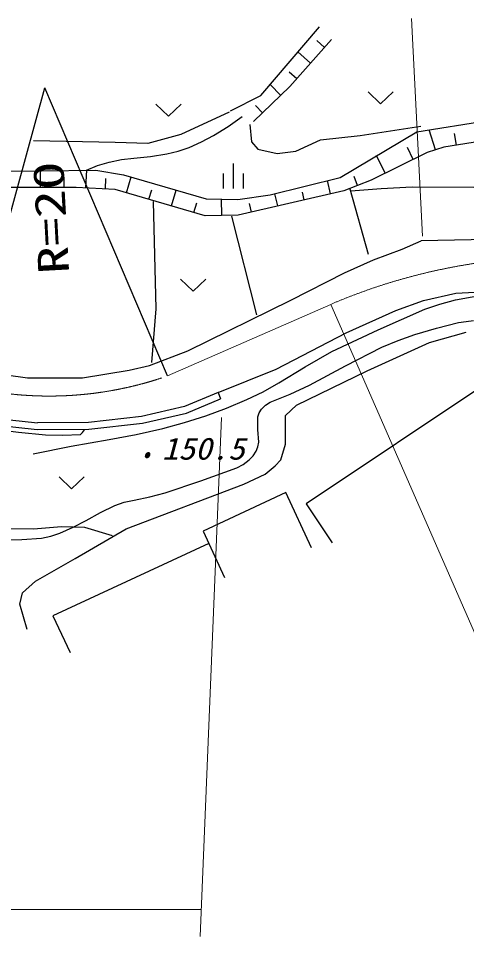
# Model space of a CAD drawing. Units: millimetres, scale not verified. Extents: x 40000 to 680000, y 20000 to 380000.
# Drawn here: x 215751 to 242499, y 254507 to 309345 of the extents above; entities that cross this region are included whole.
import ezdxf
from ezdxf.enums import TextEntityAlignment as Align

# ---------------------------------------------------------------- set-up
doc = ezdxf.new("R2010")
doc.units = ezdxf.units.MM
doc.header["$LTSCALE"] = 1000
doc.linetypes.add('CHAIN', pattern=[18.5, 12, -1.5, 3.5, -1.5])
for name, color, linetype, lineweight in [('M-BGD', 7, 'Continuous', 25), ('M-BGD-HTXT', 7, 'Continuous', 13), ('M-BMK', 2, 'CHAIN', 13)]:
    doc.layers.add(name, color=color, linetype=linetype, lineweight=lineweight)
doc.styles.add('ＭＳ ゴシック', font='')
doc.styles.get('ＭＳ ゴシック').set_extended_font_data('MS Gothic')

# ---------------------------------------------------------------- blocks, each defined once
blk = doc.blocks.new('BUHIN46')
at = {"color": 7, "linetype": 'Continuous', "lineweight": 25}
blk.add_lwpolyline([(-71, -827), (330, 123), (-596, 578)], dxfattribs=at)
blk = doc.blocks.new('BUHIN48')
at = {"color": 7, "linetype": 'Continuous', "lineweight": 25}
for p, q in [((-354, 508), (489, 823)), ((-703, -263), (703, 263)), ((66, -616), (909, -301))]:
    blk.add_line(p, q, dxfattribs=at)

msp = doc.modelspace()

# ---------------------------------------------------------------- linework, layer by layer
at = {"layer": 'M-BGD'}
for p, q in [((230220, 304745), (233713, 308840)), ((234435, 308077), (231946, 305267)), ((234021, 307609), (233556, 308020)), ((233191, 306672), (232435, 307342)), ((232361, 305735), (231918, 306128)), ((212457, 287415), (217320, 305196)), ((224645, 287988), (217320, 305196)), ((231946, 305267), (229778, 303179)), ((231404, 304745), (230776, 305397)), ((228413, 303822), (230220, 304745)), ((230320, 303701), (229896, 304141)), ((239527, 302577), (249122, 304103)), ((228320, 303738), (225443, 302413)), ((229557, 303013), (229661, 301979)), ((236153, 302341), (239775, 302910)), ((225443, 302413), (223470, 301863)), ((233774, 302082), (236153, 302341)), ((234950, 299847), (239527, 302577)), ((240646, 301495), (240262, 302694)), ((247050, 302619), (241148, 301655)), ((241886, 301776), (241773, 302464)), ((221530, 301928), (216648, 302025)), ((223470, 301863), (221530, 301928)), ((229661, 301979), (230049, 301539)), ((232299, 301410), (233774, 302082)), ((239311, 300923), (238962, 301630)), ((241148, 301655), (240144, 301334)), ((230049, 301539), (231187, 301280)), ((231187, 301280), (232299, 301410)), ((240144, 301334), (236812, 299688)), ((237645, 300100), (237128, 301146)), ((213953, 300208), (217125, 300248)), ((217072, 299246), (217072, 300248)), ((217125, 300248), (220377, 300289)), ((219779, 299216), (219834, 300282)), ((220377, 300289), (222023, 300008)), ((222023, 300008), (226961, 298562)), ((218489, 299246), (218489, 299858)), ((220943, 299156), (220975, 299772)), ((222197, 298930), (222473, 299876)), ((230775, 298803), (234950, 299847)), ((234382, 298865), (234200, 299659)), ((236812, 299688), (235170, 299046)), ((235991, 299367), (235781, 299902)), ((219197, 299246), (209280, 299246)), ((221525, 299126), (219197, 299246)), ((226900, 297560), (221525, 299126)), ((223541, 298539), (223706, 299105)), ((224884, 298147), (225159, 299090)), ((235170, 299046), (228867, 297600)), ((231231, 298142), (231063, 298875)), ((232806, 298504), (232701, 298962)), ((235520, 299168), (236633, 295262)), ((223803, 298418), (223955, 292001)), ((226228, 297756), (226392, 298320)), ((226961, 298562), (228848, 298522)), ((227883, 297580), (227864, 298543)), ((228848, 298522), (230775, 298803)), ((229655, 297781), (229540, 298280)), ((228867, 297600), (226900, 297560)), ((228459, 297539), (229959, 291641)), ((252601, 296338), (239786, 296060)), ((238650, 295570), (239786, 296060)), ((236943, 294923), (238650, 295570)), ((235217, 294150), (236943, 294923)), ((232003, 292508), (235217, 294150)), ((239917, 292500), (241859, 292932)), ((241859, 292932), (244420, 293066)), ((225858, 289488), (232003, 292508)), ((238272, 291907), (239917, 292500)), ((223955, 292001), (223697, 288800)), ((235306, 290559), (238272, 291907)), ((231127, 288401), (235306, 290559)), ((240290, 289980), (242465, 290602)), ((236560, 288302), (240290, 289980)), ((223576, 288608), (225858, 289488)), ((246388, 289364), (232924, 280358)), ((222371, 288338), (223576, 288608)), ((215020, 288050), (216296, 287871)), ((219585, 287871), (222371, 288338)), ((227670, 286993), (231127, 288401)), ((232341, 286251), (236560, 288302)), ((216296, 287871), (219585, 287871)), ((227670, 286993), (225661, 286157)), ((227670, 286993), (227822, 286622)), ((225783, 285774), (227822, 286622)), ((225661, 286157), (223089, 285574)), ((223157, 285179), (225783, 285774)), ((231688, 285629), (232341, 286251)), ((212968, 285228), (216866, 284785)), ((212993, 285628), (216887, 285185)), ((219926, 285203), (216887, 285185)), ((223089, 285574), (219926, 285203)), ((219951, 284803), (223157, 285179)), ((231688, 283920), (231688, 285629)), ((216866, 284785), (219951, 284803)), ((231409, 282988), (231688, 283920)), ((231067, 282615), (231409, 282988)), ((230476, 282118), (231067, 282615)), ((229202, 281527), (230476, 282118)), ((222187, 278868), (229202, 281527)), ((231717, 281022), (226768, 278720)), ((233247, 277734), (231717, 281022)), ((232924, 280358), (234484, 278025)), ((212775, 278906), (216654, 278866)), ((216654, 278866), (218324, 279005)), ((218324, 279005), (219697, 278965)), ((219142, 277096), (222187, 278868)), ((219697, 278965), (221348, 278464)), ((226768, 278720), (228057, 275948)), ((227111, 277982), (217815, 273659)), ((216780, 275729), (219142, 277096)), ((216003, 275045), (216780, 275729)), ((215847, 274361), (216003, 275045)), ((216282, 272839), (215847, 274361)), ((217815, 273659), (218832, 271473))]:
    msp.add_line(p, q, dxfattribs=at)
for points in [[(219824, 300282), (220480, 300551), (221164, 300767), (221896, 300911), (222638, 300996), (223631, 301092), (224616, 301247), (225282, 301414), (225940, 301642), (226681, 301965), (227404, 302346), (228268, 302896), (229103, 303493)], [(235581, 299045), (237409, 299191), (239243, 299276), (242904, 299260), (246566, 299305), (247432, 299423), (248294, 299601), (248714, 299731), (249121, 299922), (249308, 300067), (249454, 300260), (249732, 300982), (249951, 301723), (250028, 302212), (250045, 302711), (250030, 303091), (250003, 303472)], [(216643, 283336), (218902, 283798), (221175, 284201), (222777, 284495), (224376, 284850), (225668, 285202), (226944, 285613), (228174, 286067), (229390, 286581), (230352, 287049), (231294, 287575), (232860, 288538), (234454, 289448), (237213, 290740), (240007, 291981), (240907, 292283), (241832, 292530), (242831, 292721), (243840, 292853), (244447, 292914), (245065, 292971)], [(214775, 278205), (215960, 278228), (217134, 278311), (217678, 278427), (218218, 278604), (219023, 278959), (219801, 279368), (220642, 279840), (221506, 280255), (222071, 280444), (222655, 280575), (223588, 280764), (224504, 281011), (226646, 281724), (228778, 282496), (229160, 282706), (229522, 282974), (229762, 283219), (229948, 283493), (230049, 283756), (230091, 284034), (230031, 284790), (230033, 285542), (230116, 285779), (230263, 286006), (230497, 286238), (230777, 286429), (231967, 286909), (233129, 287443), (235264, 288602), (237431, 289710), (238408, 290113), (239417, 290464), (240710, 290850), (242014, 291175), (242464, 291249), (242917, 291304)], [(209736, 284314), (209836, 284189), (209978, 284113), (210410, 284086), (210833, 284120), (211418, 284267), (211999, 284477), (212542, 284671), (213098, 284806), (213625, 284853), (214155, 284840), (215760, 284627), (217360, 284476), (218410, 284456), (219457, 284501), (219585, 284621), (219694, 284775)]]:
    msp.add_lwpolyline(points, dxfattribs=at)
at = {"layer": 'M-BGD-HTXT'}
for p, q in [((239210, 309345), (239869, 296340)), ((234388, 292265), (246352, 264906)), ((227878, 285516), (226591, 254507)), ((170964, 256122), (226658, 256122))]:
    msp.add_line(p, q, dxfattribs=at)
at = {"layer": 'M-BMK'}
msp.add_line((224645, 287988), (234388, 292265), dxfattribs=at)
for centre, radius, start, end in [((248223, 260014), 35094, 94.2321, 113.2183), ((217590, 308133), 21344, 256.0846, 289.3029)]:
    msp.add_arc(centre, radius, start, end, dxfattribs=at)

# ---------------------------------------------------------------- block references
at = {"layer": 'M-BGD', "rotation": 249.51192}
for name, p in [('BUHIN46', (237368, 304598)), ('BUHIN46', (224706, 303861)), ('BUHIN48', (228563, 299927)), ('BUHIN46', (226181, 293411)), ('BUHIN46', (218928, 281609))]:
    msp.add_blockref(name, p, dxfattribs=at)

# ---------------------------------------------------------------- texts
at = {"layer": 'M-BGD-HTXT', "style": 'ＭＳ ゴシック', "width": 1.35}
msp.add_text('R=20', height=1833, rotation=93.1, dxfattribs=at).set_placement((219331, 294146), align=Align.BOTTOM_LEFT)
at = {"layer": 'M-BGD-HTXT', "style": 'ＭＳ ゴシック', "oblique": 15}
for s, width, p in [('150.5', 1.1, (224318, 282596)), ('・', 0.85, (222516, 282179))]:
    msp.add_text(s, height=1320, dxfattribs=dict(at, width=width)).set_placement(p, align=Align.BOTTOM_LEFT)

doc.saveas('drawing.dxf')
